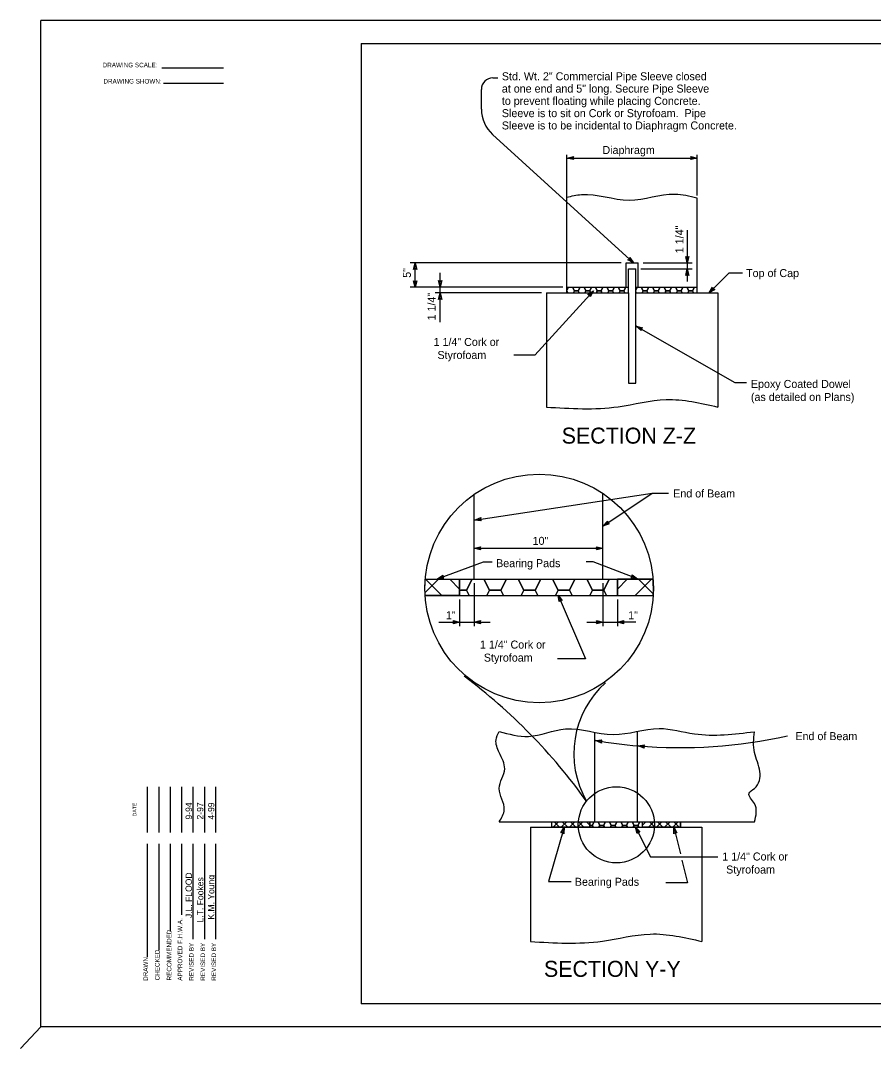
# Model space of a CAD drawing. Extents: x 999.6 to 1036.4, y 999.5 to 1022.4.
# Drawn here: x 999.55 to 1018.2, y 999.52 to 1022 of the extents above; entities that cross this region are included whole.
import ezdxf

# ---------------------------------------------------------------- set-up
doc = ezdxf.new("R2010")
doc.units = 0
for name, color, linetype in [('01-Slab', 7, 'Continuous'), ('02-Rebar', 7, 'Continuous'), ('03-Dimensions', 7, 'Continuous'), ('10-Sheet Border', 7, 'Continuous'), ('40-Pattern Areas', 7, 'Continuous'), ('41-Bearing Pads', 7, 'Continuous'), ('42-Substructures', 7, 'Continuous'), ('Level 14', 7, 'Continuous'), ('S_PL_Dimens_PR', 7, 'Continuous')]:
    doc.layers.add(name, color=color, linetype=linetype)

msp = doc.modelspace()

# ---------------------------------------------------------------- linework, layer by layer
at = {"layer": '01-Slab'}
for p, q in [((1011.501, 1016.048), (1011.501, 1018.138)), ((1014.348, 1016.049), (1014.348, 1018.126)), ((1012.794, 1016.7), (1013.055, 1016.7)), ((1012.794, 1016.167), (1012.794, 1016.7)), ((1013.055, 1016.167), (1013.055, 1016.7)), ((1011.501, 1016.167), (1012.847, 1016.167)), ((1013.004, 1016.167), (1014.352, 1016.167)), ((1011.05, 1016.049), (1011.05, 1013.549)), ((1011.05, 1016.049), (1012.847, 1016.049)), ((1013.004, 1016.049), (1014.8, 1016.049)), ((1014.8, 1016.049), (1014.8, 1013.549)), ((1009.472, 1009.786), (1009.472, 1011.64)), ((1012.288, 1009.786), (1012.288, 1011.657)), ((1008.402, 1009.786), (1012.288, 1009.786)), ((1009.154, 1009.43), (1009.154, 1009.786)), ((1009.154, 1009.427), (1009.154, 1009.786)), ((1012.288, 1009.786), (1013.384, 1009.786)), ((1012.603, 1009.43), (1012.603, 1009.786)), ((1008.398, 1009.43), (1011.118, 1009.43)), ((1011.118, 1009.43), (1013.388, 1009.43)), ((1013.046, 1004.482), (1013.046, 1006.458)), ((1012.107, 1004.482), (1012.107, 1006.429)), ((1010.02, 1004.482), (1013.046, 1004.482)), ((1011.169, 1004.364), (1011.169, 1004.482)), ((1012.001, 1004.364), (1012.001, 1004.482)), ((1012.001, 1004.363), (1012.001, 1004.482)), ((1013.046, 1004.482), (1015.601, 1004.482)), ((1013.151, 1004.364), (1013.151, 1004.482)), ((1013.984, 1004.364), (1013.984, 1004.482)), ((1010.702, 1004.364), (1010.702, 1001.864)), ((1010.702, 1004.364), (1012.656, 1004.364)), ((1012.656, 1004.364), (1014.452, 1004.364)), ((1014.452, 1004.364), (1014.452, 1001.864))]:
    msp.add_line(p, q, dxfattribs=at)
for points in [[(1011.494, 1018.136), (1011.817, 1018.197), (1012.861, 1018.074), (1013.863, 1018.205), (1014.339, 1018.127)], [(1011.05, 1013.549), (1012.622, 1013.556), (1013.666, 1013.712), (1014.8, 1013.549)], [(1010.02, 1004.482), (1010.131, 1004.746), (1010.02, 1005.211), (1010.139, 1005.641), (1010.02, 1005.993), (1009.95, 1006.273), (1010.02, 1006.458)], [(1010.02, 1006.458), (1010.656, 1006.347), (1011.469, 1006.512), (1012.513, 1006.388), (1013.515, 1006.52), (1014.287, 1006.405), (1015.597, 1006.45)], [(1015.601, 1004.482), (1015.597, 1004.881), (1015.482, 1005.103), (1015.601, 1005.211), (1015.72, 1005.579), (1015.601, 1005.993), (1015.597, 1006.45)], [(1010.702, 1001.864), (1012.274, 1001.871), (1013.318, 1002.027), (1014.452, 1001.864)]]:
    msp.add_spline(points, degree=3, dxfattribs=at)
at = {"layer": '02-Rebar'}
for p, q in [((1012.847, 1016.57), (1013.004, 1016.57)), ((1012.847, 1016.049), (1012.847, 1016.57)), ((1013.004, 1016.049), (1013.004, 1016.57)), ((1012.847, 1016.049), (1012.847, 1014.07)), ((1013.004, 1016.049), (1013.004, 1016.057)), ((1013.004, 1014.07), (1013.004, 1016.049)), ((1012.847, 1014.07), (1013.004, 1014.07))]:
    msp.add_line(p, q, dxfattribs=at)
at = {"layer": '03-Dimensions'}
for p, q in [((1002.64, 1020.968), (1003.988, 1020.968)), ((1002.68, 1020.633), (1003.988, 1020.633)), ((1009.88, 1020.745), (1009.986, 1020.745)), ((1009.63, 1020.062), (1009.63, 1020.495)), ((1012.955, 1016.7), (1009.875, 1019.507)), ((1011.501, 1018.146), (1011.501, 1019.064)), ((1014.348, 1018.174), (1014.348, 1019.064)), ((1011.501, 1018.994), (1014.348, 1018.994)), ((1014.132, 1017.416), (1014.132, 1016.703)), ((1012.685, 1016.7), (1008.071, 1016.7)), ((1008.181, 1016.167), (1008.181, 1016.7)), ((1013.114, 1016.57), (1014.241, 1016.57)), ((1013.165, 1016.7), (1014.241, 1016.7)), ((1014.132, 1016.702), (1014.132, 1016.57)), ((1014.132, 1016.569), (1014.132, 1016.292)), ((1008.727, 1016.173), (1008.727, 1016.484)), ((1008.618, 1016.167), (1008.071, 1016.167)), ((1011.408, 1016.167), (1008.618, 1016.167)), ((1008.727, 1016.043), (1008.727, 1016.169)), ((1010.941, 1016.049), (1008.618, 1016.049)), ((1008.727, 1015.402), (1008.727, 1016.043)), ((1012.288, 1010.947), (1013.364, 1011.669)), ((1009.472, 1010.461), (1012.288, 1010.461)), ((1009.143, 1009.704), (1009.154, 1009.715)), ((1009.472, 1009.698), (1009.472, 1008.756)), ((1012.288, 1009.698), (1012.288, 1008.756)), ((1012.613, 1009.704), (1012.603, 1009.715)), ((1009.154, 1009.343), (1009.154, 1008.756)), ((1012.603, 1009.343), (1012.603, 1008.756)), ((1008.699, 1008.844), (1009.154, 1008.844)), ((1009.154, 1008.844), (1009.472, 1008.844)), ((1009.472, 1008.844), (1009.822, 1008.844)), ((1011.938, 1008.844), (1012.288, 1008.844)), ((1012.288, 1008.844), (1012.603, 1008.844)), ((1013.004, 1008.844), (1012.603, 1008.844)), ((1002.331, 1004.248), (1002.331, 1005.248)), ((1002.581, 1004.248), (1002.581, 1005.248)), ((1002.831, 1004.248), (1002.831, 1005.248)), ((1003.081, 1004.248), (1003.081, 1005.248)), ((1003.331, 1004.248), (1003.331, 1005.248)), ((1003.581, 1004.248), (1003.581, 1005.248)), ((1003.821, 1004.248), (1003.821, 1005.248)), ((1011.998, 1004.455), (1012.001, 1004.458)), ((1013.155, 1004.455), (1013.151, 1004.458)), ((1002.331, 1001.528), (1002.331, 1003.998)), ((1002.581, 1001.673), (1002.581, 1003.998)), ((1002.831, 1002.081), (1002.831, 1003.998)), ((1003.081, 1002.448), (1003.081, 1003.998)), ((1003.331, 1001.913), (1003.331, 1003.998)), ((1003.581, 1001.913), (1003.581, 1003.998)), ((1003.821, 1001.913), (1003.821, 1003.998))]:
    msp.add_line(p, q, dxfattribs=at)
for points in [[(1014.609, 1016.049), (1015.05, 1016.485), (1015.34, 1016.485)], [(1012.079, 1016.089), (1010.8, 1014.687), (1010.338, 1014.687)], [(1013.016, 1015.321), (1015.168, 1014.087), (1015.428, 1014.087)], [(1009.481, 1011.077), (1013.364, 1011.669), (1013.722, 1011.669)], [(1008.667, 1009.794), (1009.678, 1010.164), (1009.863, 1010.164)], [(1013.044, 1009.794), (1012.07, 1010.164), (1011.922, 1010.164)], [(1011.305, 1009.437), (1011.909, 1008.043), (1011.293, 1008.043)], [(1011.439, 1004.364), (1011.098, 1003.172), (1011.59, 1003.172)], [(1013.001, 1004.364), (1013.326, 1003.713), (1014.801, 1003.716)], [(1013.835, 1004.364), (1013.98, 1003.781)], [(1014.015, 1003.642), (1014.137, 1003.148), (1013.665, 1003.148)]]:
    msp.add_lwpolyline(points, dxfattribs=at)
for centre, radius in [((1010.893, 1009.583), 2.499), ((1012.581, 1004.415), 0.833)]:
    msp.add_circle(centre, radius, dxfattribs=at)
for centre, radius, start, end in [((1009.88, 1020.495), 0.25, 90, 180), ((1010.38, 1020.062), 0.75, 180, 227.6597), ((1001.751, 997.652), 12.511, 35.5756, 53.155), ((1013.736, 1005.97), 2.085, 131.874, 209.8595), ((1013.969, 1016.992), 10.89, 260.2319, 265.1799), ((1013.969, 1016.992), 10.89, 265.1847, 282.4684)]:
    msp.add_arc(centre, radius, start, end, dxfattribs=at)
at = {"layer": '10-Sheet Border'}
for p, q in [((1007, 1021.5), (1035.5, 1021.5)), ((1007, 1021.5), (1007, 1000.5)), ((1035.5, 1000.5), (1007, 1000.5))]:
    msp.add_line(p, q, dxfattribs=at)
at = {"layer": '40-Pattern Areas'}
for p, q in [((1008.395, 1009.487), (1008.694, 1009.786)), ((1008.762, 1009.43), (1008.406, 1009.786)), ((1009.154, 1009.569), (1008.937, 1009.786)), ((1012.603, 1009.569), (1012.82, 1009.786)), ((1012.995, 1009.43), (1013.35, 1009.786)), ((1013.389, 1009.458), (1013.062, 1009.786)), ((1011.2, 1004.364), (1011.318, 1004.482)), ((1011.34, 1004.364), (1011.222, 1004.482)), ((1011.376, 1004.364), (1011.495, 1004.482)), ((1011.517, 1004.364), (1011.399, 1004.482)), ((1011.553, 1004.364), (1011.672, 1004.482)), ((1011.694, 1004.364), (1011.575, 1004.482)), ((1011.73, 1004.364), (1011.848, 1004.482)), ((1011.871, 1004.364), (1011.752, 1004.482)), ((1012.001, 1004.41), (1011.929, 1004.482)), ((1013.151, 1004.41), (1013.223, 1004.482)), ((1013.282, 1004.364), (1013.4, 1004.482)), ((1013.423, 1004.364), (1013.304, 1004.482)), ((1013.459, 1004.364), (1013.577, 1004.482)), ((1013.599, 1004.364), (1013.481, 1004.482)), ((1013.635, 1004.364), (1013.754, 1004.482)), ((1013.776, 1004.364), (1013.658, 1004.482)), ((1013.812, 1004.364), (1013.931, 1004.482)), ((1013.953, 1004.364), (1013.834, 1004.482))]:
    msp.add_line(p, q, dxfattribs=at)
for points in [[(1011.537, 1016.167), (1011.501, 1016.096)], [(1011.501, 1016.096), (1011.537, 1016.167)], [(1011.644, 1016.049), (1011.664, 1016.087), (1011.623, 1016.167)], [(1011.623, 1016.167), (1011.664, 1016.087)], [(1011.705, 1016.087), (1011.747, 1016.087), (1011.787, 1016.167)], [(1011.787, 1016.167), (1011.747, 1016.087), (1011.766, 1016.049)], [(1011.894, 1016.049), (1011.914, 1016.087), (1011.873, 1016.167)], [(1011.873, 1016.167), (1011.914, 1016.087)], [(1011.955, 1016.087), (1011.997, 1016.087), (1012.037, 1016.167)], [(1012.037, 1016.167), (1011.997, 1016.087), (1012.016, 1016.049)], [(1012.144, 1016.049), (1012.164, 1016.087), (1012.123, 1016.167)], [(1012.123, 1016.167), (1012.164, 1016.087)], [(1012.205, 1016.087), (1012.247, 1016.087), (1012.287, 1016.167)], [(1012.287, 1016.167), (1012.247, 1016.087), (1012.266, 1016.049)], [(1012.394, 1016.049), (1012.414, 1016.087), (1012.373, 1016.167)], [(1012.373, 1016.167), (1012.414, 1016.087)], [(1012.455, 1016.087), (1012.497, 1016.087), (1012.537, 1016.167)], [(1012.537, 1016.167), (1012.497, 1016.087), (1012.516, 1016.049)], [(1012.644, 1016.049), (1012.664, 1016.087), (1012.623, 1016.167)], [(1012.623, 1016.167), (1012.664, 1016.087)], [(1012.705, 1016.087), (1012.747, 1016.087), (1012.787, 1016.167)], [(1012.787, 1016.167), (1012.747, 1016.087), (1012.766, 1016.049)], [(1013.004, 1016.102), (1013.037, 1016.167)], [(1013.037, 1016.167), (1013.004, 1016.102)], [(1013.144, 1016.049), (1013.164, 1016.087), (1013.123, 1016.167)], [(1013.123, 1016.167), (1013.164, 1016.087)], [(1013.205, 1016.087), (1013.247, 1016.087), (1013.287, 1016.167)], [(1013.287, 1016.167), (1013.247, 1016.087), (1013.266, 1016.049)], [(1013.394, 1016.049), (1013.414, 1016.087), (1013.373, 1016.167)], [(1013.373, 1016.167), (1013.414, 1016.087)], [(1013.455, 1016.087), (1013.497, 1016.087), (1013.537, 1016.167)], [(1013.537, 1016.167), (1013.497, 1016.087), (1013.516, 1016.049)], [(1013.644, 1016.049), (1013.664, 1016.087), (1013.623, 1016.167)], [(1013.623, 1016.167), (1013.664, 1016.087)], [(1013.705, 1016.087), (1013.747, 1016.087), (1013.787, 1016.167)], [(1013.787, 1016.167), (1013.747, 1016.087), (1013.766, 1016.049)], [(1013.894, 1016.049), (1013.914, 1016.087), (1013.873, 1016.167)], [(1013.873, 1016.167), (1013.914, 1016.087)], [(1013.955, 1016.087), (1013.997, 1016.087), (1014.037, 1016.167)], [(1014.037, 1016.167), (1013.997, 1016.087), (1014.016, 1016.049)], [(1014.144, 1016.049), (1014.164, 1016.087), (1014.123, 1016.167)], [(1014.123, 1016.167), (1014.164, 1016.087)], [(1014.205, 1016.087), (1014.247, 1016.087), (1014.287, 1016.167)], [(1014.287, 1016.167), (1014.247, 1016.087), (1014.266, 1016.049)], [(1011.501, 1016.079), (1011.516, 1016.049)], [(1011.516, 1016.049), (1011.501, 1016.079)], [(1011.705, 1016.087), (1011.664, 1016.087), (1011.644, 1016.049)], [(1011.664, 1016.087), (1011.705, 1016.087)], [(1011.766, 1016.049), (1011.747, 1016.087), (1011.705, 1016.087)], [(1011.955, 1016.087), (1011.914, 1016.087), (1011.894, 1016.049)], [(1011.914, 1016.087), (1011.955, 1016.087)], [(1012.016, 1016.049), (1011.997, 1016.087), (1011.955, 1016.087)], [(1012.205, 1016.087), (1012.164, 1016.087), (1012.144, 1016.049)], [(1012.164, 1016.087), (1012.205, 1016.087)], [(1012.266, 1016.049), (1012.247, 1016.087), (1012.205, 1016.087)], [(1012.455, 1016.087), (1012.414, 1016.087), (1012.394, 1016.049)], [(1012.414, 1016.087), (1012.455, 1016.087)], [(1012.516, 1016.049), (1012.497, 1016.087), (1012.455, 1016.087)], [(1012.705, 1016.087), (1012.664, 1016.087), (1012.644, 1016.049)], [(1012.664, 1016.087), (1012.705, 1016.087)], [(1012.766, 1016.049), (1012.747, 1016.087), (1012.705, 1016.087)], [(1013.004, 1016.072), (1013.016, 1016.049)], [(1013.016, 1016.049), (1013.005, 1016.072)], [(1013.205, 1016.087), (1013.164, 1016.087), (1013.144, 1016.049)], [(1013.164, 1016.087), (1013.205, 1016.087)], [(1013.266, 1016.049), (1013.247, 1016.087), (1013.205, 1016.087)], [(1013.455, 1016.087), (1013.414, 1016.087), (1013.394, 1016.049)], [(1013.414, 1016.087), (1013.455, 1016.087)], [(1013.516, 1016.049), (1013.497, 1016.087), (1013.455, 1016.087)], [(1013.705, 1016.087), (1013.664, 1016.087), (1013.644, 1016.049)], [(1013.664, 1016.087), (1013.705, 1016.087)], [(1013.766, 1016.049), (1013.747, 1016.087), (1013.705, 1016.087)], [(1013.955, 1016.087), (1013.914, 1016.087), (1013.894, 1016.049)], [(1013.914, 1016.087), (1013.955, 1016.087)], [(1014.016, 1016.049), (1013.997, 1016.087), (1013.955, 1016.087)], [(1014.205, 1016.087), (1014.164, 1016.087), (1014.144, 1016.049)], [(1014.164, 1016.087), (1014.205, 1016.087)], [(1014.266, 1016.049), (1014.247, 1016.087), (1014.205, 1016.087)], [(1009.18, 1009.545), (1009.305, 1009.545), (1009.426, 1009.786)], [(1009.426, 1009.786), (1009.305, 1009.545), (1009.363, 1009.43)], [(1009.748, 1009.43), (1009.805, 1009.545), (1009.685, 1009.786)], [(1009.685, 1009.786), (1009.805, 1009.545)], [(1009.93, 1009.545), (1010.055, 1009.545), (1010.176, 1009.786)], [(1010.176, 1009.786), (1010.055, 1009.545), (1010.113, 1009.43)], [(1010.498, 1009.43), (1010.555, 1009.545), (1010.435, 1009.786)], [(1010.435, 1009.786), (1010.555, 1009.545)], [(1010.68, 1009.545), (1010.805, 1009.545), (1010.926, 1009.786)], [(1010.926, 1009.786), (1010.805, 1009.545), (1010.863, 1009.43)], [(1011.248, 1009.43), (1011.305, 1009.545), (1011.185, 1009.786)], [(1011.185, 1009.786), (1011.305, 1009.545)], [(1011.43, 1009.545), (1011.555, 1009.545), (1011.676, 1009.786)], [(1011.676, 1009.786), (1011.555, 1009.545), (1011.613, 1009.43)], [(1011.998, 1009.43), (1012.055, 1009.545), (1011.935, 1009.786)], [(1011.935, 1009.786), (1012.055, 1009.545)], [(1012.18, 1009.545), (1012.305, 1009.545), (1012.426, 1009.786)], [(1012.426, 1009.786), (1012.305, 1009.545), (1012.363, 1009.43)], [(1009.153, 1009.545), (1009.18, 1009.545)], [(1009.363, 1009.43), (1009.305, 1009.545), (1009.18, 1009.545)], [(1009.93, 1009.545), (1009.805, 1009.545), (1009.748, 1009.43)], [(1009.805, 1009.545), (1009.93, 1009.545)], [(1010.113, 1009.43), (1010.055, 1009.545), (1009.93, 1009.545)], [(1010.68, 1009.545), (1010.555, 1009.545), (1010.498, 1009.43)], [(1010.555, 1009.545), (1010.68, 1009.545)], [(1010.863, 1009.43), (1010.805, 1009.545), (1010.68, 1009.545)], [(1011.43, 1009.545), (1011.305, 1009.545), (1011.248, 1009.43)], [(1011.305, 1009.545), (1011.43, 1009.545)], [(1011.613, 1009.43), (1011.555, 1009.545), (1011.43, 1009.545)], [(1012.18, 1009.545), (1012.055, 1009.545), (1011.998, 1009.43)], [(1012.055, 1009.545), (1012.18, 1009.545)], [(1012.363, 1009.43), (1012.305, 1009.545), (1012.18, 1009.545)], [(1012.01, 1004.402), (1012.052, 1004.402), (1012.092, 1004.482)], [(1012.092, 1004.482), (1012.052, 1004.402), (1012.071, 1004.364)], [(1012.199, 1004.364), (1012.219, 1004.402), (1012.179, 1004.482)], [(1012.179, 1004.482), (1012.219, 1004.402)], [(1012.26, 1004.402), (1012.302, 1004.402), (1012.342, 1004.482)], [(1012.342, 1004.482), (1012.302, 1004.402), (1012.321, 1004.364)], [(1012.449, 1004.364), (1012.469, 1004.402), (1012.429, 1004.482)], [(1012.429, 1004.482), (1012.469, 1004.402)], [(1012.51, 1004.402), (1012.552, 1004.402), (1012.592, 1004.482)], [(1012.592, 1004.482), (1012.552, 1004.402), (1012.571, 1004.364)], [(1012.699, 1004.364), (1012.719, 1004.402), (1012.679, 1004.482)], [(1012.679, 1004.482), (1012.719, 1004.402)], [(1012.76, 1004.402), (1012.802, 1004.402), (1012.842, 1004.482)], [(1012.842, 1004.482), (1012.802, 1004.402), (1012.821, 1004.364)], [(1012.949, 1004.364), (1012.969, 1004.402), (1012.929, 1004.482)], [(1012.929, 1004.482), (1012.969, 1004.402)], [(1013.01, 1004.402), (1013.052, 1004.402), (1013.092, 1004.482)], [(1013.092, 1004.482), (1013.052, 1004.402), (1013.071, 1004.364)], [(1012.001, 1004.402), (1012.01, 1004.402)], [(1012.071, 1004.364), (1012.052, 1004.402), (1012.01, 1004.402)], [(1012.26, 1004.402), (1012.219, 1004.402), (1012.199, 1004.364)], [(1012.219, 1004.402), (1012.26, 1004.402)], [(1012.321, 1004.364), (1012.302, 1004.402), (1012.26, 1004.402)], [(1012.51, 1004.402), (1012.469, 1004.402), (1012.449, 1004.364)], [(1012.469, 1004.402), (1012.51, 1004.402)], [(1012.571, 1004.364), (1012.552, 1004.402), (1012.51, 1004.402)], [(1012.76, 1004.402), (1012.719, 1004.402), (1012.699, 1004.364)], [(1012.719, 1004.402), (1012.76, 1004.402)], [(1012.821, 1004.364), (1012.802, 1004.402), (1012.76, 1004.402)], [(1013.01, 1004.402), (1012.969, 1004.402), (1012.949, 1004.364)], [(1012.969, 1004.402), (1013.01, 1004.402)], [(1013.071, 1004.364), (1013.052, 1004.402), (1013.01, 1004.402)]]:
    msp.add_lwpolyline(points, dxfattribs=at)
at = {"layer": '41-Bearing Pads'}
for points in [[(1008.402, 1009.786), (1009.154, 1009.786), (1009.154, 1009.43), (1008.398, 1009.43), (1008.393, 1009.6), (1008.398, 1009.729)], [(1013.384, 1009.786), (1012.603, 1009.786), (1012.603, 1009.43), (1013.388, 1009.43), (1013.393, 1009.569), (1013.388, 1009.706)], [(1011.169, 1004.482), (1012.001, 1004.482), (1012.001, 1004.364), (1011.169, 1004.364)], [(1013.151, 1004.482), (1013.984, 1004.482), (1013.984, 1004.364), (1013.151, 1004.364)]]:
    msp.add_lwpolyline(points, close=True, dxfattribs=at)
at = {"layer": 'Level 14'}
for p, q in [((1000, 1000), (1000, 1022)), ((1036, 1022), (1000, 1022)), ((1000, 1000), (999.554, 999.525)), ((1036, 1000), (1000, 1000))]:
    msp.add_line(p, q, dxfattribs=at)
at = {"layer": 'S_PL_Dimens_PR'}
for points in [[(1011.501, 1018.994), (1011.641, 1019.029), (1011.624, 1018.994), (1011.641, 1018.959)], [(1014.348, 1018.994), (1014.208, 1018.959), (1014.226, 1018.994), (1014.208, 1019.029)], [(1012.955, 1016.7), (1012.828, 1016.769), (1012.865, 1016.783), (1012.875, 1016.821)], [(1014.132, 1016.703), (1014.097, 1016.843), (1014.132, 1016.826), (1014.167, 1016.843)], [(1008.181, 1016.7), (1008.216, 1016.56), (1008.181, 1016.578), (1008.146, 1016.56)], [(1014.132, 1016.569), (1014.167, 1016.429), (1014.132, 1016.446), (1014.097, 1016.429)], [(1008.181, 1016.167), (1008.146, 1016.307), (1008.181, 1016.29), (1008.216, 1016.307)], [(1008.727, 1016.173), (1008.692, 1016.313), (1008.727, 1016.296), (1008.762, 1016.313)], [(1014.609, 1016.049), (1014.684, 1016.172), (1014.696, 1016.135), (1014.733, 1016.123)], [(1008.727, 1016.043), (1008.762, 1015.903), (1008.727, 1015.921), (1008.692, 1015.903)], [(1012.079, 1016.089), (1012.01, 1015.962), (1011.996, 1015.998), (1011.959, 1016.009)], [(1013.016, 1015.321), (1013.155, 1015.281), (1013.122, 1015.26), (1013.12, 1015.221)], [(1009.481, 1011.077), (1009.614, 1011.133), (1009.602, 1011.095), (1009.624, 1011.063)], [(1012.288, 1010.947), (1012.385, 1011.054), (1012.39, 1011.015), (1012.424, 1010.996)], [(1009.472, 1010.461), (1009.612, 1010.496), (1009.594, 1010.461), (1009.612, 1010.426)], [(1012.288, 1010.461), (1012.148, 1010.426), (1012.166, 1010.461), (1012.148, 1010.496)], [(1008.667, 1009.794), (1008.787, 1009.875), (1008.782, 1009.836), (1008.811, 1009.81)], [(1013.044, 1009.794), (1012.9, 1009.811), (1012.929, 1009.838), (1012.925, 1009.877)], [(1011.305, 1009.437), (1011.393, 1009.322), (1011.354, 1009.324), (1011.329, 1009.294)], [(1009.154, 1008.844), (1009.014, 1008.809), (1009.031, 1008.844), (1009.014, 1008.879)], [(1009.472, 1008.844), (1009.612, 1008.879), (1009.594, 1008.844), (1009.612, 1008.809)], [(1012.288, 1008.844), (1012.148, 1008.809), (1012.166, 1008.844), (1012.148, 1008.879)], [(1012.603, 1008.844), (1012.743, 1008.879), (1012.725, 1008.844), (1012.743, 1008.809)], [(1012.121, 1006.26), (1012.265, 1006.271), (1012.242, 1006.24), (1012.253, 1006.202)], [(1013.055, 1006.141), (1013.197, 1006.164), (1013.177, 1006.131), (1013.191, 1006.094)], [(1011.439, 1004.364), (1011.434, 1004.219), (1011.405, 1004.246), (1011.367, 1004.239)], [(1013.001, 1004.364), (1013.095, 1004.254), (1013.056, 1004.254), (1013.032, 1004.223)], [(1013.835, 1004.364), (1013.903, 1004.236), (1013.865, 1004.245), (1013.835, 1004.219)]]:
    msp.add_lwpolyline(points, close=True, dxfattribs=at)

# ---------------------------------------------------------------- texts
at = {"layer": '03-Dimensions'}
for s, height, p in [('DRAWING SCALE:', 0.1, (1001.349, 1020.978)), ('Std. Wt. 2" Commercial Pipe Sleeve closed', 0.175, (1010.077, 1020.694)), ('DRAWING SHOWN:', 0.1, (1001.366, 1020.623)), ('at one end and 5" long. Secure Pipe Sleeve', 0.175, (1010.077, 1020.425)), ('to prevent floating while placing Concrete.', 0.175, (1010.077, 1020.156)), ('Sleeve is to sit on Cork or Styrofoam.  Pipe', 0.175, (1010.077, 1019.888)), ('Sleeve is to be incidental to Diaphragm Concrete.', 0.175, (1010.077, 1019.619)), ('Diaphragm', 0.175, (1012.276, 1019.082)), ('Top of Cap', 0.175, (1015.417, 1016.391)), ('1 1/4" Cork or', 0.175, (1008.584, 1014.885)), ('Styrofoam', 0.175, (1008.669, 1014.6)), ('Epoxy Coated Dowel', 0.175, (1015.522, 1013.967)), ('(as detailed on Plans)', 0.175, (1015.522, 1013.682)), ('End of Beam', 0.175, (1013.823, 1011.572)), ('10"', 0.175, (1010.749, 1010.536)), ('Bearing Pads', 0.175, (1009.951, 1010.048)), ('1"', 0.175, (1008.853, 1008.909)), ('1"', 0.175, (1012.839, 1008.909)), ('1 1/4" Cork or', 0.175, (1009.598, 1008.268)), ('Styrofoam', 0.175, (1009.683, 1007.983)), ('End of Beam', 0.175, (1016.495, 1006.266)), ('1 1/4" Cork or', 0.175, (1014.896, 1003.634)), ('Styrofoam', 0.175, (1014.981, 1003.349)), ('Bearing Pads', 0.175, (1011.673, 1003.081))]:
    msp.add_text(s, height=height, dxfattribs=at).set_placement(p)
for s, height, p in [('1 1/4"', 0.175, (1014.046, 1016.913)), ('5"', 0.175, (1008.088, 1016.375)), ('1 1/4"', 0.175, (1008.629, 1015.443)), ('DATE', 0.08, (1002.088, 1004.602)), ('9-94', 0.14, (1003.301, 1004.53)), ('2-97', 0.14, (1003.551, 1004.53)), ('4-99', 0.14, (1003.791, 1004.529)), ('J.L. FLOOD', 0.14, (1003.301, 1002.375)), ('K.M. Young', 0.14, (1003.791, 1002.341)), ('L.T. Fookes', 0.14, (1003.551, 1002.28)), ('APPROVED F.H.W.A.', 0.1, (1003.089, 1001.006)), ('RECOMMENDED', 0.1, (1002.852, 1001.012)), ('REVISED BY', 0.1, (1003.339, 1001.006)), ('REVISED BY', 0.1, (1003.589, 1001.006)), ('REVISED BY', 0.1, (1003.829, 1001.006)), ('CHECKED', 0.1, (1002.593, 1001.012)), ('DRAWN', 0.1, (1002.337, 1001.002))]:
    msp.add_text(s, height=height, rotation=90, dxfattribs=at).set_placement(p)
at = {"layer": '42-Substructures'}
for s, p in [('SECTION Z-Z', (1011.385, 1012.749)), ('SECTION Y-Y', (1010.997, 1001.09))]:
    msp.add_text(s, height=0.35, dxfattribs=at).set_placement(p)

doc.saveas('drawing.dxf')
